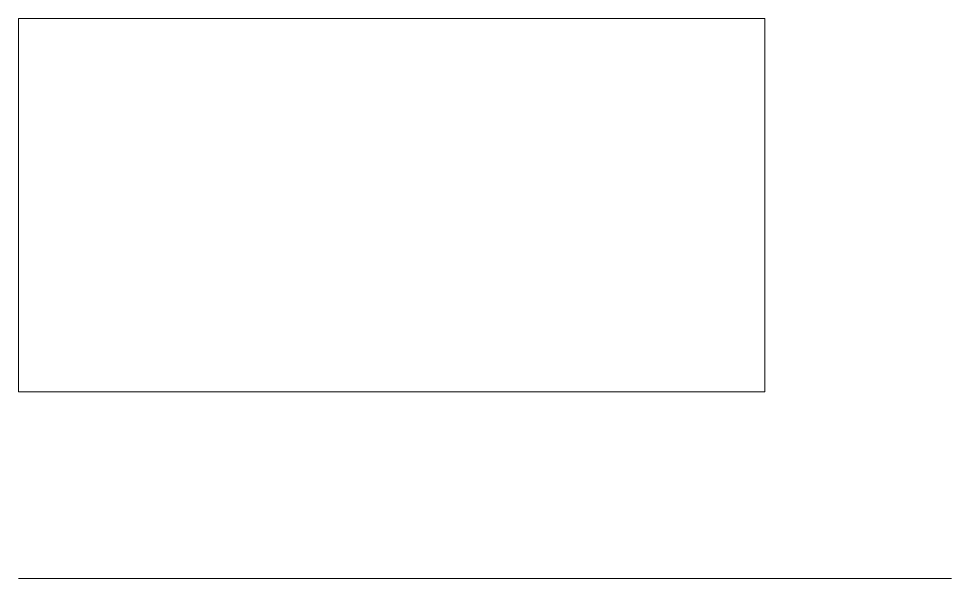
# Model space of a CAD drawing. Header units: millimetres. Extents: x 0 to 50, y 0 to 30.
import ezdxf

# ---------------------------------------------------------------- set-up
doc = ezdxf.new("R2010")
doc.units = ezdxf.units.MM
doc.header["$LTSCALE"] = 50
doc.linetypes.add('Rosetta-Dash', pattern=[5.588, 2.54, -1.27, 0.508, -1.27])
doc.layers.add('None', color=7, linetype='Continuous', lineweight=5)

msp = doc.modelspace()

# ---------------------------------------------------------------- linework, layer by layer
at = {"layer": 'None', "color": 7, "linetype": 'Rosetta-Dash', "lineweight": 5, "transparency": 33554687}
msp.add_line((0, 0), (50, 0), dxfattribs=at)

# ---------------------------------------------------------------- wipeouts: each hides what was drawn before it
at = {"color": 255, "linetype": 'Rosetta-Dash', "lineweight": 5, "transparency": 33554687}
msp.add_wipeout([(0, 30), (40, 30), (40, 10), (0, 10)], dxfattribs=at).dxf.layer = 'None'

# ---------------------------------------------------------------- next in the draw order: linework, layer by layer
at = {"layer": 'None', "color": 7, "linetype": 'Rosetta-Dash', "lineweight": 5, "transparency": 33554687, "flags": 128}
msp.add_lwpolyline([(0, 30), (40, 30), (40, 10), (0, 10)], close=True, dxfattribs=at)

doc.saveas('drawing.dxf')
